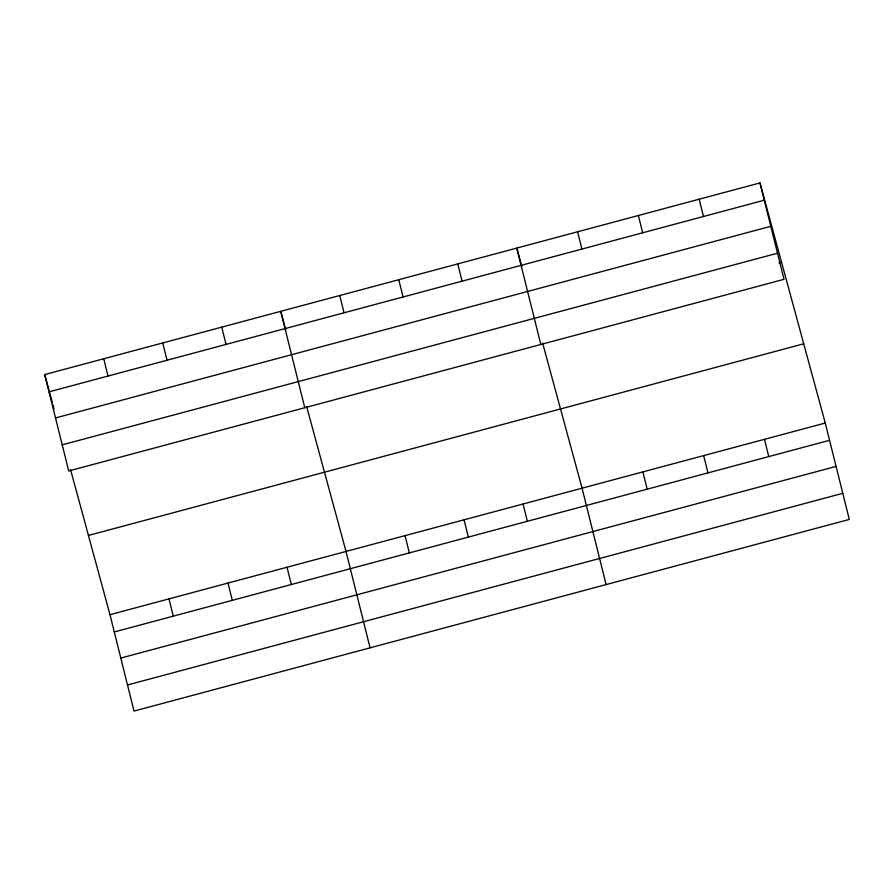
<?xml version="1.0" encoding="UTF-8"?>
<svg xmlns="http://www.w3.org/2000/svg" width="894" height="894" viewBox="0 0 894 894"><rect width="100%" height="100%" fill="white"/><g stroke="black" fill="none" stroke-linecap="round" stroke-linejoin="round"><path stroke-width="1.34" d="M759.978 182.924L784.016 279.319L68.737 470.97L44.7 374.575L759.978 182.924L825.263 423.03L849.3 519.425L134.022 711.076L109.984 614.681L70.537 469.607M49.002 391.851L764.292 200.2M55.517 417.956L770.796 226.305M62.222 444.854L777.512 253.203M778.886 262.87L781.524 262.165M88.439 535.45L803.728 343.799M109.984 614.681L825.263 423.03M114.287 631.957L829.576 440.306M120.802 658.062L836.08 466.411M127.507 684.972L842.785 493.32M521.817 266.58L516.788 248.085L540.825 344.481M542.624 343.117L582.072 488.191L606.098 584.587M285.767 329.819L280.738 311.336L304.776 407.72M306.586 406.368L346.023 551.442L370.06 647.826M44.7 374.575L52.243 402.311M52.958 404.948L54.031 408.916M764.471 439.323L768.773 456.599M699.186 199.217L703.489 216.493M703.667 455.616L707.981 472.892M638.383 215.51L642.697 232.775M642.864 471.898L647.178 489.174M577.591 231.792L581.893 249.068M523.057 504.004L527.371 521.28M457.773 263.898L462.086 281.174M464.053 519.816L468.355 537.093M398.769 279.71L403.071 296.987M405.038 535.629L409.34 552.905M339.754 295.523L344.056 312.799M287.019 567.254L291.321 584.52M221.734 327.137L226.037 344.413M228.004 583.056L232.317 600.332M162.719 342.95L167.033 360.226M169 598.868L173.302 616.145M103.715 358.762L108.018 376.039"/></g></svg>
